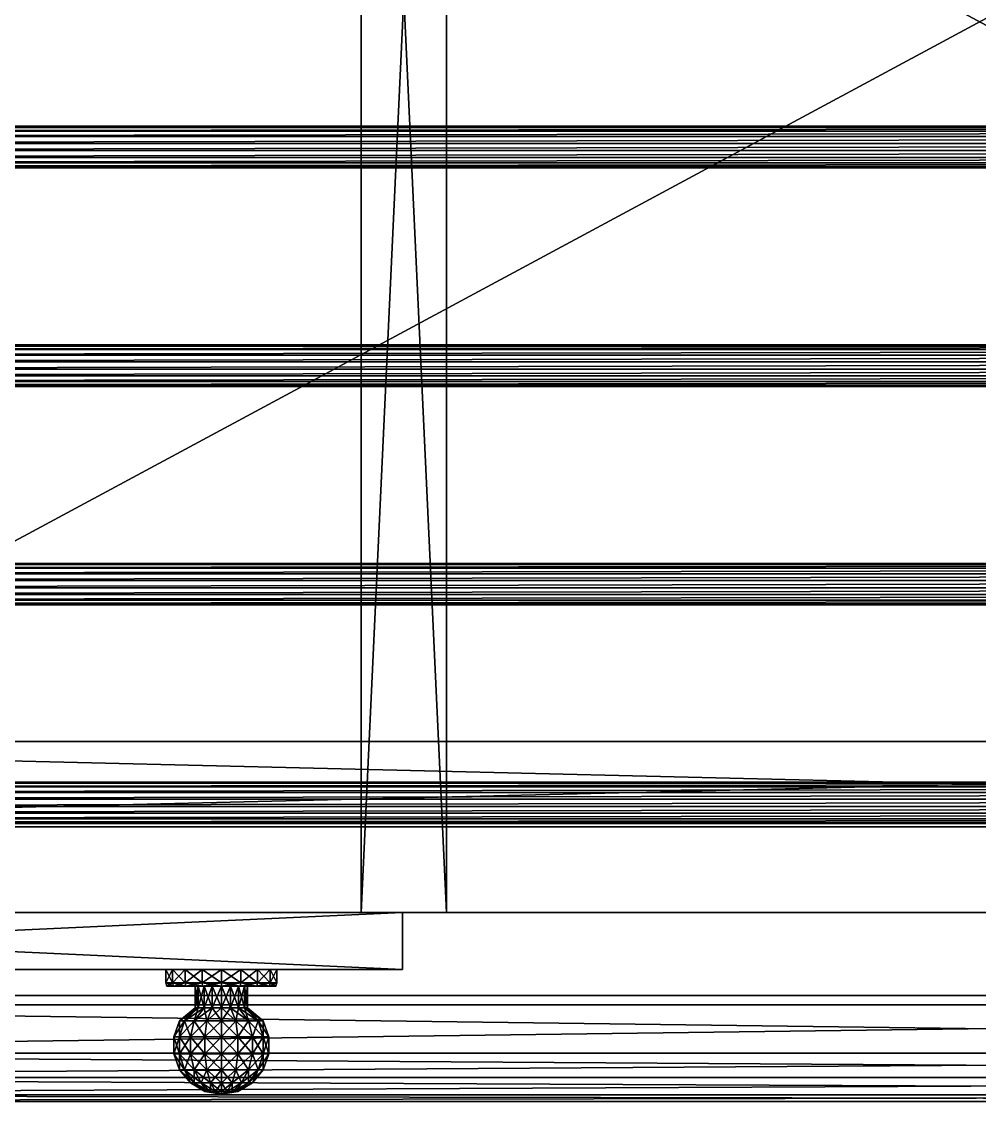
# Model space of a CAD drawing. Extents: x -44.8 to 44.8, y -25.3 to 25.3.
# Drawn here: x -22.41 to 0, y -25.26 to 0 of the extents above; entities that cross this region are included whole.
import ezdxf

# ---------------------------------------------------------------- set-up
doc = ezdxf.new("R2010")
doc.units = 0
doc.layers.add('DOOR', color=11, linetype='CONTINUOUS')
doc.layers.add('TUMB', color=151, linetype='CONTINUOUS')

msp = doc.modelspace()

# ---------------------------------------------------------------- meshes
at = {"layer": 'DOOR', "color": 11}
mesh = msp.add_polyface(dxfattribs=at)
corners = [(-42.555855, -21.173214, 11.477734), (-42.622696, -20.967489, 15.260151), (-42.555855, -21.173214, 15.260151), (-42.622696, -20.967489, 11.477734), (-42.622696, -21.378939, 11.477734), (-42.622696, -21.378939, 15.260151), (-42.555855, -21.173214, 15.401882), (-42.622696, -20.967489, 19.184301), (-42.555855, -21.173214, 19.184301), (-42.622696, -20.967489, 15.401882), (-42.622696, -21.378939, 15.401882), (-42.622696, -21.378939, 19.184299), (-42.555855, -21.173214, 28.257263), (-42.622696, -20.967489, 32.039684), (-42.555855, -21.173214, 32.039684), (-42.622696, -20.967489, 28.257267), (-42.622696, -21.378939, 28.257263), (-42.622696, -21.378939, 32.03968), (-42.555855, -21.173214, 32.181416), (-42.622696, -20.967489, 35.963833), (-42.555855, -21.173214, 35.963833), (-42.622696, -20.967489, 32.181416), (-42.622696, -21.378939, 32.181412), (-42.622696, -21.378939, 35.963833), (-18.878586, -22.490623, 24.381065), (-19.035444, -22.490623, 23.950096), (-19.009945, -22.568544, 23.945599), (-19.035444, -22.490623, 23.491468), (-19.009945, -22.568544, 23.495964), (-18.878584, -22.490623, 23.060499), (-18.856161, -22.568544, 23.073446), (-18.878586, -22.173956, 24.381065), (-19.035444, -22.173956, 23.950096), (-19.035444, -22.173956, 23.491468), (-18.878584, -22.173956, 23.060501), (-13.495029, -20.840343, 7), (-42.55587, -20.840347, 7), (-42.555855, -20.840343, 39.852016), (-13.494991, -20.840343, 39.852005), (-13.495029, -22.173956, 7), (-42.55587, -22.17396, 7), (-42.555855, -22.173956, 39.852016), (-13.494991, -22.173956, 39.852005)]
mesh.append_faces([[corners[k] for k in face] for face in [(0, 1, 2), (4, 2, 5), (6, 7, 8), (10, 8, 11), (12, 13, 14), (16, 14, 17), (18, 19, 20), (22, 20, 23), (35, 37, 38), (35, 40, 36), (36, 41, 37), (37, 42, 38), (39, 41, 40)]], dxfattribs={"vtx0": -1})
mesh.append_faces([[corners[k] for k in face] for face in [(0, 3, 1), (4, 0, 2), (6, 9, 7), (10, 6, 8), (12, 15, 13), (16, 12, 14), (18, 21, 19), (22, 18, 20), (24, 25, 26), (25, 27, 28), (28, 26, 25), (27, 29, 30), (30, 28, 27), (31, 32, 25), (25, 24, 31), (32, 33, 27), (27, 25, 32), (33, 34, 29), (29, 27, 33), (35, 36, 37), (35, 39, 40), (36, 40, 41), (37, 41, 42), (39, 42, 41)]], dxfattribs={"vtx2": -1})
mesh = msp.add_polyface(dxfattribs=at)
corners = [(-16.875824, -24.523596, 23.224771), (-16.75799, -24.149763, 23.15674), (-16.623993, -24.149763, 23.524895), (-16.75799, -24.523596, 23.548519), (-16.623993, -24.149763, 23.916674), (-16.75799, -24.523596, 23.893047), (-16.75799, -24.149763, 24.284828), (-16.75799, -23.75194, 23.15674), (-16.623993, -23.75194, 23.524893), (-16.623993, -23.75194, 23.916674), (-16.75799, -23.75194, 24.284828), (-16.75799, -23.378107, 23.548519), (-16.75799, -23.378107, 23.893047), (-16.875824, -23.378107, 24.216795), (-16.613722, -22.568544, 23.073446), (-16.459938, -22.568544, 23.495964), (-17.120432, -22.568544, 23.612429), (-16.459938, -22.568544, 23.945599), (-17.120432, -22.568544, 23.829138), (-16.613722, -22.568544, 24.368118), (-17.194551, -22.568544, 24.032778), (-16.886099, -22.490623, 22.709171), (-16.591297, -22.490623, 23.060501), (-16.434439, -22.490623, 23.49147), (-16.434439, -22.490623, 23.950096), (-16.591299, -22.490623, 24.381065), (-16.902742, -22.568544, 24.712559), (-16.886099, -22.173956, 22.709171), (-16.591297, -22.173956, 23.060501), (-16.434439, -22.173956, 23.49147), (-16.434439, -22.173956, 23.950096), (-16.591299, -22.173956, 24.381065), (-16.886099, -22.490623, 24.732393), (-13.494991, -20.840343, 39.852005), (-13.494991, -22.173956, 39.852005), (-13.495029, -22.173956, 7), (-13.495029, -20.840343, 7)]
mesh.append_faces([[corners[k] for k in face] for face in [(0, 2, 3), (3, 4, 5), (1, 8, 2), (2, 9, 4), (4, 10, 6), (7, 11, 8), (8, 12, 9), (9, 13, 10), (33, 35, 36)]], dxfattribs={"vtx0": -1})
mesh.append_faces([[corners[k] for k in face] for face in [(0, 1, 2), (3, 2, 4), (5, 4, 6), (1, 7, 8), (2, 8, 9), (4, 9, 10), (8, 11, 12), (9, 12, 13), (14, 15, 16), (15, 17, 18), (17, 19, 20), (21, 22, 14), (22, 23, 15), (15, 14, 22), (23, 24, 17), (17, 15, 23), (24, 25, 19), (19, 17, 24), (26, 19, 25), (27, 28, 22), (28, 29, 23), (23, 22, 28), (29, 30, 24), (24, 23, 29), (30, 31, 25), (25, 24, 30), (32, 25, 31), (33, 34, 35)]], dxfattribs={"vtx2": -1})
mesh = msp.add_polyface(dxfattribs=at)
corners = [(-18.460062, -23.75194, 24.584948), (-18.372602, -23.378107, 24.480717), (-18.594059, -23.378107, 24.216795), (-18.711893, -23.75194, 24.284826), (-18.711893, -23.378107, 23.893047), (-18.84589, -23.75194, 23.916674), (-18.711893, -23.378107, 23.548519), (-18.84589, -23.75194, 23.524893), (-18.594059, -23.378107, 23.224771), (-18.711893, -23.75194, 23.156738), (-18.372601, -23.378107, 22.96085), (-18.275331, -23.073355, 24.032778), (-18.349451, -23.073355, 23.829138), (-18.349451, -23.073355, 23.612429), (-18.275331, -23.073355, 23.408789), (-18.136034, -23.073355, 23.242781), (-18.349451, -22.568544, 23.829138), (-18.349451, -22.568544, 23.612429), (-18.567141, -22.568544, 24.712559), (-18.856161, -22.568544, 24.368118), (-18.275331, -22.568544, 24.032778), (-19.009945, -22.568544, 23.945599), (-19.009945, -22.568544, 23.495964), (-18.856161, -22.568544, 23.073446), (-18.275331, -22.568544, 23.408789), (-18.567141, -22.568544, 22.729006), (-18.136034, -22.568544, 23.242781), (-18.186602, -22.490623, 24.961708), (-18.583784, -22.490623, 24.732393), (-18.878586, -22.490623, 24.381065), (-18.878584, -22.490623, 23.060499), (-18.583784, -22.490623, 22.709171), (-18.177746, -22.568544, 22.504189), (-18.186602, -22.173956, 24.961708), (-18.583784, -22.173956, 24.732393), (-18.878586, -22.173956, 24.381065), (-18.878584, -22.173956, 23.060501), (-18.583784, -22.173956, 22.709171), (-18.186602, -22.490623, 22.479856)]
mesh.append_faces([[corners[k] for k in face] for face in [(1, 11, 2), (2, 12, 4), (4, 13, 6), (6, 14, 8), (8, 15, 10)]], dxfattribs={"vtx0": -1})
mesh.append_faces([[corners[k] for k in face] for face in [(0, 1, 2), (3, 2, 4), (5, 4, 6), (7, 6, 8), (9, 8, 10), (2, 11, 12), (4, 12, 13), (6, 13, 14), (16, 17, 13), (13, 12, 16), (18, 19, 20), (19, 21, 16), (16, 20, 19), (21, 22, 17), (17, 16, 21), (22, 23, 24), (24, 17, 22), (23, 25, 26), (26, 24, 23), (27, 28, 18), (28, 29, 19), (19, 18, 28), (21, 19, 29), (30, 31, 25), (25, 23, 30), (32, 25, 31), (33, 34, 28), (34, 35, 29), (29, 28, 34), (36, 37, 31), (31, 30, 36), (38, 31, 37)]], dxfattribs={"vtx2": -1})
mesh = msp.add_polyface(dxfattribs=at)
corners = [(-18.136034, -22.568544, 24.198786), (-18.275331, -22.568544, 24.032778), (-18.275331, -23.073355, 24.032778), (-18.349451, -22.568544, 23.829138), (-18.349451, -23.073355, 23.829138), (-18.349451, -22.568544, 23.612429), (-18.275331, -22.568544, 23.408789), (-18.275331, -23.073355, 23.408789), (-18.136034, -22.568544, 23.242781), (-18.136034, -23.073355, 23.242781), (-17.948359, -22.568544, 23.134426), (-17.948359, -23.073355, 23.134426), (-17.734941, -22.568544, 23.096794), (-17.734941, -23.073355, 23.096794), (-17.521524, -22.568544, 23.134426), (-17.521524, -23.073355, 23.134426), (-17.521524, -22.568544, 24.30714), (-17.734941, -22.568544, 24.344772), (-17.734941, -23.073355, 24.344772), (-17.734941, -22.568544, 25.015453), (-18.177746, -22.568544, 24.937374), (-17.948359, -22.568544, 24.30714), (-18.567141, -22.568544, 24.712559), (-18.567141, -22.568544, 22.729006), (-18.177746, -22.568544, 22.504189), (-17.734941, -22.568544, 22.426109), (-17.292137, -22.568544, 22.504189), (-17.292137, -22.568544, 24.937376), (-17.734941, -22.490622, 25.041348), (-18.186602, -22.490623, 24.961708), (-18.583784, -22.490623, 22.709171), (-18.186602, -22.490623, 22.479856), (-17.734941, -22.490623, 22.400217), (-17.283281, -22.490623, 24.961708), (-17.734941, -22.173956, 25.041348), (-18.186602, -22.173956, 24.961708), (-18.583784, -22.490623, 24.732393), (-18.583784, -22.173956, 22.709171), (-18.186602, -22.173956, 22.479858), (-17.734941, -22.173956, 22.400217), (-17.283281, -22.490623, 22.479858), (-17.283281, -22.173956, 24.961708)]
mesh.append_faces([[corners[k] for k in face] for face in [(0, 1, 2), (1, 3, 4), (5, 6, 7), (6, 8, 9), (8, 10, 11), (10, 12, 13), (12, 14, 15), (16, 17, 18), (19, 20, 21), (21, 17, 19), (20, 22, 0), (0, 21, 20), (1, 0, 22), (23, 24, 10), (10, 8, 23), (24, 25, 12), (12, 10, 24), (25, 26, 14), (14, 12, 25), (27, 19, 17), (17, 16, 27), (28, 29, 20), (20, 19, 28), (22, 20, 29), (30, 31, 24), (31, 32, 25), (25, 24, 31), (26, 25, 32), (33, 28, 19), (34, 35, 29), (29, 28, 34), (36, 29, 35), (37, 38, 31), (38, 39, 32), (32, 31, 38), (40, 32, 39), (41, 34, 28)]], dxfattribs={"vtx2": -1})
mesh = msp.add_polyface(dxfattribs=at)
corners = [(-17.395649, -23.378107, 22.788586), (-17.521524, -23.073355, 23.134426), (-17.333849, -23.073355, 23.242781), (-17.097281, -23.378107, 22.96085), (-17.194551, -23.073355, 23.408791), (-16.875824, -23.378107, 23.224771), (-17.120432, -23.073355, 23.612429), (-16.75799, -23.378107, 23.893047), (-17.120432, -23.073355, 23.829138), (-17.194551, -23.073355, 24.032778), (-16.875824, -23.378107, 24.216795), (-17.333849, -23.073355, 24.198788), (-17.097282, -23.378107, 24.480717), (-17.521524, -23.073355, 24.30714), (-17.395651, -23.378107, 24.652981), (-17.521524, -22.568544, 23.134426), (-17.333849, -22.568544, 23.242781), (-17.194551, -22.568544, 23.408791), (-17.120432, -22.568544, 23.612429), (-17.120432, -22.568544, 23.829138), (-17.194551, -22.568544, 24.032778), (-17.333849, -22.568544, 24.198788), (-17.521524, -22.568544, 24.30714), (-17.292137, -22.568544, 22.504189), (-16.902742, -22.568544, 22.729008), (-16.613722, -22.568544, 24.368118), (-16.902742, -22.568544, 24.712559), (-17.292137, -22.568544, 24.937376), (-17.734941, -22.490623, 22.400217), (-17.283281, -22.490623, 22.479858), (-16.886099, -22.490623, 24.732393), (-17.283281, -22.490623, 24.961708), (-17.734941, -22.568544, 25.015453), (-17.734941, -22.173956, 22.400217), (-17.283281, -22.173956, 22.479858), (-16.886099, -22.490623, 22.709171), (-16.886099, -22.173956, 24.732393), (-17.283281, -22.173956, 24.961708), (-17.734941, -22.490622, 25.041348)]
mesh.append_faces([[corners[k] for k in face] for face in [(10, 11, 12), (12, 13, 14)]], dxfattribs={"vtx0": -1})
mesh.append_faces([[corners[k] for k in face] for face in [(0, 1, 2), (3, 2, 4), (5, 4, 6), (7, 8, 9), (10, 9, 11), (12, 11, 13), (15, 16, 2), (2, 1, 15), (16, 17, 4), (4, 2, 16), (17, 18, 6), (6, 4, 17), (18, 19, 8), (8, 6, 18), (19, 20, 9), (9, 8, 19), (20, 21, 11), (11, 9, 20), (21, 22, 13), (13, 11, 21), (23, 24, 16), (16, 15, 23), (17, 16, 24), (21, 20, 25), (26, 27, 22), (22, 21, 26), (28, 29, 23), (24, 23, 29), (30, 31, 27), (27, 26, 30), (32, 27, 31), (33, 34, 29), (35, 29, 34), (36, 37, 31), (38, 31, 37)]], dxfattribs={"vtx2": -1})
mesh = msp.add_polyface(dxfattribs=at)
corners = [(-17.097281, -24.828348, 23.352631), (-16.875824, -24.523596, 23.224771), (-16.75799, -24.523596, 23.548519), (-17.009821, -24.828348, 23.592926), (-16.75799, -24.523596, 23.893047), (-17.009821, -24.828348, 23.84864), (-16.875824, -24.523596, 24.216795), (-17.097281, -24.828348, 24.088936), (-17.097282, -24.523596, 24.480717), (-17.097281, -24.523596, 22.96085), (-17.009821, -24.149763, 22.856619), (-16.75799, -24.149763, 23.15674), (-16.75799, -24.149763, 24.284828), (-17.009821, -24.149763, 24.584949), (-17.009821, -23.75194, 22.856619), (-16.75799, -23.75194, 23.15674), (-16.75799, -23.75194, 24.284828), (-17.009821, -23.75194, 24.584949), (-17.097281, -23.378107, 22.96085), (-16.875824, -23.378107, 23.224771), (-16.75799, -23.378107, 23.548519), (-16.875824, -23.378107, 24.216795), (-17.097282, -23.378107, 24.480717), (-17.120432, -23.073355, 23.612429), (-17.120432, -23.073355, 23.829138), (-16.75799, -23.378107, 23.893047), (-17.194551, -23.073355, 24.032778), (-16.902742, -22.568544, 22.729008), (-16.613722, -22.568544, 23.073446), (-17.194551, -22.568544, 23.408791), (-17.120432, -22.568544, 23.612429), (-17.120432, -22.568544, 23.829138), (-16.459938, -22.568544, 23.495964), (-17.194551, -22.568544, 24.032778), (-16.459938, -22.568544, 23.945599), (-16.613722, -22.568544, 24.368118), (-16.902742, -22.568544, 24.712559), (-17.333849, -22.568544, 24.198788), (-17.283281, -22.490623, 22.479858), (-16.886099, -22.490623, 22.709171), (-16.591299, -22.490623, 24.381065), (-16.886099, -22.490623, 24.732393), (-17.283281, -22.173956, 22.479858), (-16.886099, -22.173956, 22.709171), (-16.591297, -22.490623, 23.060501), (-16.591299, -22.173956, 24.381065), (-16.886099, -22.173956, 24.732393), (-17.283281, -22.490623, 24.961708)]
mesh.append_faces([[corners[k] for k in face] for face in [(0, 2, 3), (3, 4, 5), (5, 6, 7), (9, 11, 1), (4, 12, 6), (6, 13, 8), (10, 15, 11), (12, 17, 13), (14, 19, 15), (16, 22, 17), (19, 23, 20), (20, 24, 25), (25, 26, 21)]], dxfattribs={"vtx0": -1})
mesh.append_faces([[corners[k] for k in face] for face in [(0, 1, 2), (3, 2, 4), (5, 4, 6), (7, 6, 8), (9, 10, 11), (6, 12, 13), (10, 14, 15), (12, 16, 17), (14, 18, 19), (15, 19, 20), (16, 21, 22), (20, 23, 24), (27, 28, 29), (30, 29, 28), (31, 30, 32), (33, 31, 34), (35, 36, 37), (38, 39, 27), (28, 27, 39), (40, 41, 36), (42, 43, 39), (44, 39, 43), (45, 46, 41), (47, 41, 46)]], dxfattribs={"vtx2": -1})
mesh = msp.add_polyface(dxfattribs=at)
corners = [(-17.734941, -23.75194, 24.848869), (-17.734941, -23.378107, 24.712807), (-18.074234, -23.378107, 24.652981), (-18.12077, -23.75194, 24.780838), (-18.372602, -23.378107, 24.480717), (-18.460062, -23.75194, 24.584948), (-18.460062, -23.75194, 22.856617), (-18.372601, -23.378107, 22.96085), (-18.074234, -23.378107, 22.788586), (-18.12077, -23.75194, 22.660728), (-17.734941, -23.378107, 22.72876), (-17.734941, -23.75194, 22.592697), (-17.395649, -23.378107, 22.788586), (-17.349113, -23.75194, 22.660728), (-17.349113, -23.75194, 24.780838), (-17.395651, -23.378107, 24.652981), (-17.734941, -23.073355, 24.344772), (-17.948359, -23.073355, 24.30714), (-18.136034, -23.073355, 24.198786), (-18.275331, -23.073355, 24.032778), (-18.594059, -23.378107, 23.224771), (-18.275331, -23.073355, 23.408789), (-18.136034, -23.073355, 23.242781), (-17.948359, -23.073355, 23.134426), (-17.734941, -23.073355, 23.096794), (-17.521524, -23.073355, 23.134426), (-17.521524, -23.073355, 24.30714), (-17.734941, -22.568544, 24.344772), (-17.948359, -22.568544, 24.30714), (-18.136034, -22.568544, 24.198786), (-18.349451, -23.073355, 23.829138), (-18.275331, -22.568544, 24.032778), (-18.349451, -23.073355, 23.612429), (-18.349451, -22.568544, 23.612429), (-18.275331, -22.568544, 23.408789), (-18.136034, -22.568544, 23.242781), (-17.948359, -22.568544, 23.134426), (-17.734941, -22.568544, 23.096794), (-17.521524, -22.568544, 24.30714)]
mesh.append_faces([[corners[k] for k in face] for face in [(3, 4, 5), (6, 8, 9), (9, 10, 11), (11, 12, 13), (14, 1, 0), (1, 17, 2), (2, 18, 4), (7, 23, 8), (8, 24, 10), (10, 25, 12), (15, 16, 1)]], dxfattribs={"vtx0": -1})
mesh.append_faces([[corners[k] for k in face] for face in [(0, 1, 2), (3, 2, 4), (6, 7, 8), (9, 8, 10), (11, 10, 12), (14, 15, 1), (1, 16, 17), (2, 17, 18), (4, 18, 19), (20, 21, 22), (7, 22, 23), (8, 23, 24), (10, 24, 25), (15, 26, 16), (27, 28, 17), (17, 16, 27), (28, 29, 18), (18, 17, 28), (19, 18, 29), (30, 19, 31), (21, 32, 33), (22, 21, 34), (23, 22, 35), (24, 23, 36), (25, 24, 37), (16, 26, 38)]], dxfattribs={"vtx2": -1})
mesh = msp.add_polyface(dxfattribs=at)
corners = [(-17.734941, -25.09634, 23.720783), (-17.349113, -25.02726, 23.652752), (-17.349113, -25.02726, 23.788815), (-17.600945, -25.02726, 23.352631), (-17.48311, -24.828348, 23.028881), (-17.261652, -24.828348, 23.15674), (-17.48311, -25.02726, 23.420662), (-17.097281, -24.828348, 23.352631), (-17.395649, -25.02726, 23.524893), (-17.009821, -24.828348, 23.592926), (-17.009821, -24.828348, 23.84864), (-17.097281, -24.828348, 24.088936), (-17.395649, -25.02726, 23.916674), (-17.261652, -24.828348, 24.284828), (-17.48311, -25.02726, 24.020905), (-17.48311, -24.828348, 24.412685), (-17.395649, -24.523596, 22.788586), (-17.097281, -24.523596, 22.96085), (-16.875824, -24.523596, 23.224771), (-17.097282, -24.523596, 24.480717), (-17.395649, -24.523596, 24.652981), (-17.349113, -24.149763, 22.660728), (-17.009821, -24.149763, 22.856619), (-17.009821, -24.149763, 24.584949), (-17.349113, -24.149763, 24.780838), (-17.734941, -24.149763, 22.592697), (-17.349113, -23.75194, 22.660728), (-17.009821, -23.75194, 22.856619), (-17.009821, -23.75194, 24.584949), (-17.349113, -23.75194, 24.780838), (-17.734941, -23.75194, 24.848869), (-17.395649, -23.378107, 22.788586), (-17.097281, -23.378107, 22.96085), (-17.097282, -23.378107, 24.480717), (-17.395651, -23.378107, 24.652981), (-17.333849, -23.073355, 23.242781), (-17.194551, -23.073355, 23.408791), (-16.875824, -23.378107, 23.224771)]
mesh.append_faces([[corners[k] for k in face] for face in [(0, 1, 2)]])
mesh.append_faces([[corners[k] for k in face] for face in [(3, 5, 6), (6, 7, 8), (8, 9, 1), (1, 10, 2), (2, 11, 12), (12, 13, 14), (4, 17, 5), (5, 18, 7), (11, 19, 13), (13, 20, 15), (16, 22, 17), (19, 24, 20), (25, 26, 21), (21, 27, 22), (23, 29, 24), (26, 32, 27), (28, 34, 29), (31, 35, 32), (32, 36, 37)]], dxfattribs={"vtx0": -1})
mesh.append_faces([[corners[k] for k in face] for face in [(3, 4, 5), (6, 5, 7), (8, 7, 9), (1, 9, 10), (2, 10, 11), (12, 11, 13), (14, 13, 15), (4, 16, 17), (5, 17, 18), (13, 19, 20), (16, 21, 22), (19, 23, 24), (21, 26, 27), (23, 28, 29), (24, 29, 30), (26, 31, 32), (28, 33, 34)]], dxfattribs={"vtx2": -1})
mesh = msp.add_polyface(dxfattribs=at)
corners = [(-18.12077, -25.02726, 23.788815), (-18.460062, -24.828348, 23.84864), (-18.460062, -24.828348, 23.592926), (-18.208231, -24.828348, 24.284828), (-18.372602, -24.523596, 24.480717), (-18.594059, -24.523596, 24.216795), (-18.372602, -24.828348, 24.088936), (-18.711893, -24.523596, 23.893047), (-18.711893, -24.523596, 23.548519), (-18.594059, -24.523596, 23.224771), (-18.372602, -24.828348, 23.352631), (-18.372602, -24.523596, 22.96085), (-18.460062, -24.149763, 24.584948), (-18.711893, -24.149763, 24.284826), (-18.84589, -24.149763, 23.916674), (-18.84589, -24.149763, 23.524893), (-18.711893, -24.149763, 23.156738), (-18.460062, -24.149763, 22.856617), (-18.12077, -24.149763, 24.780838), (-18.460062, -23.75194, 24.584948), (-18.711893, -23.75194, 24.284826), (-18.84589, -23.75194, 23.916674), (-18.84589, -23.75194, 23.524893), (-18.711893, -23.75194, 23.156738), (-18.460062, -23.75194, 22.856617), (-18.12077, -23.75194, 22.660728), (-18.594059, -23.378107, 24.216795), (-18.711893, -23.378107, 23.893047), (-18.711893, -23.378107, 23.548519), (-18.594059, -23.378107, 23.224771), (-18.372601, -23.378107, 22.96085)]
mesh.append_faces([[corners[k] for k in face] for face in [(3, 5, 6), (6, 7, 1), (1, 8, 2), (2, 9, 10), (4, 13, 5), (5, 14, 7), (7, 15, 8), (8, 16, 9), (9, 17, 11), (18, 19, 12), (12, 20, 13), (13, 21, 14), (14, 22, 15), (15, 23, 16), (16, 24, 17), (19, 26, 20), (20, 27, 21), (21, 28, 22), (22, 29, 23), (23, 30, 24)]], dxfattribs={"vtx0": -1})
mesh.append_faces([[corners[k] for k in face] for face in [(0, 1, 2), (3, 4, 5), (6, 5, 7), (1, 7, 8), (2, 8, 9), (10, 9, 11), (4, 12, 13), (5, 13, 14), (7, 14, 15), (8, 15, 16), (9, 16, 17), (12, 19, 20), (13, 20, 21), (14, 21, 22), (15, 22, 23), (16, 23, 24), (17, 24, 25)]], dxfattribs={"vtx2": -1})
mesh = msp.add_polyface(dxfattribs=at)
corners = [(-17.868938, -25.02726, 23.352631), (-17.986773, -24.828348, 23.028881), (-17.734941, -24.828348, 22.984478), (-17.734941, -25.02726, 23.329002), (-17.48311, -24.828348, 23.028881), (-17.600945, -25.02726, 24.088936), (-17.48311, -24.828348, 24.412685), (-17.734941, -24.828348, 24.457088), (-17.734941, -24.523596, 24.712807), (-18.074234, -24.523596, 24.652981), (-17.986773, -24.828348, 24.412685), (-18.372602, -24.523596, 24.480717), (-18.208231, -24.828348, 24.284828), (-18.372602, -24.828348, 23.352631), (-18.372602, -24.523596, 22.96085), (-18.208231, -24.828348, 23.156738), (-18.074234, -24.523596, 22.788586), (-17.734941, -24.523596, 22.72876), (-17.395649, -24.523596, 22.788586), (-17.395649, -24.523596, 24.652981), (-17.734941, -24.149763, 24.848869), (-18.12077, -24.149763, 24.780838), (-18.460062, -24.149763, 24.584948), (-18.460062, -24.149763, 22.856617), (-18.12077, -24.149763, 22.660728), (-17.734941, -24.149763, 22.592697), (-17.349113, -24.149763, 22.660728), (-17.349113, -24.149763, 24.780838), (-17.734941, -23.75194, 24.848869), (-18.12077, -23.75194, 24.780838), (-18.460062, -23.75194, 24.584948), (-18.12077, -23.75194, 22.660728), (-17.734941, -23.75194, 22.592697), (-17.349113, -23.75194, 22.660728), (-18.074234, -23.378107, 24.652981)]
mesh.append_faces([[corners[k] for k in face] for face in [(7, 9, 10), (10, 11, 12), (13, 14, 15), (15, 16, 1), (1, 17, 2), (2, 18, 4), (6, 8, 7), (8, 21, 9), (9, 22, 11), (14, 24, 16), (16, 25, 17), (17, 26, 18), (19, 20, 8), (20, 29, 21), (23, 31, 24), (24, 32, 25), (27, 28, 20), (28, 34, 29)]], dxfattribs={"vtx0": -1})
mesh.append_faces([[corners[k] for k in face] for face in [(0, 1, 2), (3, 2, 4), (5, 6, 7), (7, 8, 9), (10, 9, 11), (15, 14, 16), (1, 16, 17), (2, 17, 18), (6, 19, 8), (8, 20, 21), (9, 21, 22), (14, 23, 24), (16, 24, 25), (17, 25, 26), (19, 27, 20), (20, 28, 29), (21, 29, 30), (24, 31, 32), (25, 32, 33)]], dxfattribs={"vtx2": -1})
mesh = msp.add_polyface(dxfattribs=at)
corners = [(-17.734941, -25.09634, 23.720783), (-17.734941, -25.02726, 24.112564), (-17.868938, -25.02726, 24.088936), (-17.986773, -25.02726, 24.020905), (-18.074234, -25.02726, 23.916674), (-18.12077, -25.02726, 23.788815), (-18.12077, -25.02726, 23.652752), (-18.074234, -25.02726, 23.524893), (-17.986773, -25.02726, 23.420662), (-17.868938, -25.02726, 23.352631), (-17.734941, -25.02726, 23.329002), (-17.600945, -25.02726, 23.352631), (-17.48311, -25.02726, 23.420662), (-17.395649, -25.02726, 23.524893), (-17.349113, -25.02726, 23.652752), (-17.349113, -25.02726, 23.788815), (-17.395649, -25.02726, 23.916674), (-17.48311, -25.02726, 24.020905), (-17.600945, -25.02726, 24.088936), (-17.734941, -24.828348, 24.457088), (-17.986773, -24.828348, 24.412685), (-18.208231, -24.828348, 24.284828), (-18.372602, -24.828348, 24.088936), (-18.460062, -24.828348, 23.84864), (-18.460062, -24.828348, 23.592926), (-18.372602, -24.828348, 23.352631), (-18.208231, -24.828348, 23.156738), (-17.986773, -24.828348, 23.028881), (-17.734941, -24.828348, 22.984478), (-17.48311, -24.828348, 23.028881), (-17.48311, -24.828348, 24.412685)]
mesh.append_faces([[corners[k] for k in face] for face in [(0, 1, 2), (0, 2, 3), (0, 3, 4), (0, 4, 5), (0, 5, 6), (0, 6, 7), (0, 7, 8), (0, 8, 9), (0, 9, 10), (0, 10, 11), (0, 11, 12), (0, 12, 13), (0, 13, 14), (0, 15, 16), (0, 16, 17), (0, 17, 18), (0, 18, 1)]])
mesh.append_faces([[corners[k] for k in face] for face in [(1, 20, 2), (2, 21, 3), (3, 22, 4), (4, 23, 5), (5, 24, 6), (6, 25, 7), (7, 26, 8), (8, 27, 9), (9, 28, 10), (10, 29, 11), (17, 30, 18), (18, 19, 1)]], dxfattribs={"vtx0": -1})
mesh.append_faces([[corners[k] for k in face] for face in [(1, 19, 20), (2, 20, 21), (3, 21, 22), (4, 22, 23), (6, 24, 25), (7, 25, 26), (8, 26, 27)]], dxfattribs={"vtx2": -1})
at = {"layer": 'TUMB', "color": 151}
mesh = msp.add_polyface(dxfattribs=at)
corners = [(42.555862, 23.000036, 42.852028), (-43.687241, 24.131403, 42.852028), (-42.555862, 23.000025, 42.852028), (43.687241, 24.131414, 42.852028), (-43.687241, 24.131403, 42.53334), (43.687241, 24.131414, 42.53334), (-44.258011, 24.702175, 42.371925), (44.258011, 24.702187, 42.371925), (-44.664017, 25.108181, 41.947998), (44.664017, 25.108192, 41.947998), (-44.818619, 25.262753, 41.352028), (44.818619, 25.262764, 41.352028), (-44.664017, 25.108181, 40.756058), (44.664017, 25.108192, 40.756058), (-44.258011, 24.702175, 40.33213), (44.258011, 24.702187, 40.33213), (-43.687241, 24.131403, 40.170715), (43.687241, 24.131414, 40.170715), (-43.687241, 24.131403, 39.852028), (43.687241, 24.131414, 39.852028), (-42.555862, 23.000025, 39.852028), (42.555862, 23.000036, 39.852028), (-42.555893, 21.877802, 43.852009), (42.555893, 21.877813, 61.852009), (-42.555893, 21.877802, 61.852009), (43.555893, 22.000067, 42.852009), (-43.555893, 22.000055, 42.852009), (-43.555893, 24.000055, 42.852009), (43.555893, 24.000067, 42.852009), (-43.555893, 24.000055, 62.852009), (43.555893, 24.000067, 62.852009), (-43.555893, 22.000055, 62.852009), (43.555893, 22.000067, 62.852009), (-42.269104, 21.292931, 61.565212), (42.769089, 21.000067, 62.065212), (-42.769104, 21.000057, 62.065212), (43.269089, 21.292944, 62.565212), (-43.269104, 21.292933, 62.565212), (43.476181, 22.000067, 62.77232), (-43.476212, 22.000055, 62.77232), (42.269089, 21.292946, 44.138805), (-42.269104, 21.292931, 44.138805), (-42.769104, 21.000057, 43.638805), (42.769089, 21.000067, 43.638805), (-43.269104, 21.292933, 43.138805), (43.269089, 21.292944, 43.138805), (-43.476212, 22.000055, 42.931698), (-42.34087, 22.785027, 39.852028), (-42.34087, 22.785027, 42.852028), (42.340858, 22.785038, 39.852028), (42.340858, 22.785038, 42.852028), (-42.340862, -22.785034, 42.852043), (-14.467865, -20.840349, 7), (-14.467865, 22.000051, 39.852016), (-14.467869, 22.000065, 6.999999), (-39.711193, 12.624582, 43.222523), (-39.559101, 12.653921, 43.273342), (-39.559101, 12.783352, 43.164738), (-39.711193, 12.7384, 43.127018), (-39.559101, 12.867831, 43.018417), (-39.711193, 12.812691, 42.998348), (-39.559101, 12.89717, 42.852024), (-39.711193, 6.868277, 42.852024), (-39.559101, 6.809596, 42.852024), (-39.559101, 6.838934, 43.018417), (-39.711193, 6.894075, 42.998348), (-39.559101, 6.923414, 43.164738), (-39.711193, 6.968365, 43.127022), (-39.559101, 7.052845, 43.273342), (-39.711193, 7.082183, 43.222523), (-39.559101, 7.21161, 43.331127), (-39.711193, 7.2218, 43.273342), (-39.559101, 7.380569, 43.331127), (-39.711193, 7.370379, 43.273342), (-39.559101, 7.539335, 43.273342), (-39.711193, 7.509996, 43.222523), (-39.559101, 7.668766, 43.164738), (-39.711193, 7.623815, 43.127018), (-39.559101, 7.753245, 43.018417), (-39.711193, 7.698104, 42.998348), (-39.559101, 7.782584, 42.852024), (-39.711193, 1.967597, 43.222523), (-39.559101, 1.938258, 43.273342), (-39.559101, 2.097024, 43.331127), (-39.711193, 2.107213, 43.273342), (-39.559101, 2.265983, 43.331127), (-39.711193, 2.255793, 43.273342), (-39.559101, 2.424749, 43.273342), (-39.711193, 2.39541, 43.222523), (-39.559101, 2.554179, 43.164738), (-39.711193, 2.509228, 43.127018), (-39.559101, 2.638659, 43.018417), (-39.711193, 2.583518, 42.998348), (-39.559101, 2.667997, 42.852024)]
mesh.append_faces([[corners[k] for k in face] for face in [(0, 1, 2), (3, 4, 1), (5, 6, 4), (7, 8, 6), (9, 10, 8), (11, 12, 10), (13, 14, 12), (15, 16, 14), (17, 18, 16), (19, 20, 18), (21, 2, 20), (22, 23, 24), (33, 34, 35), (35, 36, 37), (37, 38, 39), (52, 53, 54)]], dxfattribs={"vtx0": -1})
mesh.append_faces([[corners[k] for k in face] for face in [(47, 48, 49)]], dxfattribs={"vtx1": -1})
mesh.append_faces([[corners[k] for k in face] for face in [(25, 26, 27), (28, 27, 29), (30, 29, 31), (32, 31, 26), (40, 41, 42), (43, 42, 44), (45, 44, 46), (50, 48, 51), (55, 56, 57), (58, 57, 59), (60, 59, 61), (62, 63, 64), (65, 64, 66), (67, 66, 68), (69, 68, 70), (71, 70, 72), (73, 72, 74), (75, 74, 76), (77, 76, 78), (79, 78, 80), (81, 82, 83), (84, 83, 85), (86, 85, 87), (88, 87, 89), (90, 89, 91), (92, 91, 93)]], dxfattribs={"vtx2": -1})
mesh = msp.add_polyface(dxfattribs=at)
corners = [(41.555893, -20.840309, 7), (-41.555893, 24.000055, 7.000004), (-41.555885, -20.840347, 7.000004), (41.555893, -20.840309, 5), (-41.555885, -20.840347, 5.000004), (-41.555893, 24.000055, 5.000004), (-42.340862, -22.785034, 39.852043), (-42.34087, 22.785027, 39.852028), (42.340858, -22.785023, 39.852043), (-12.467865, -20.840349, 7), (-14.467865, -20.840349, 7), (-14.467869, 22.000065, 6.999999), (-14.467865, -20.840387, 39.852005), (-14.467865, 22.000051, 39.852016), (-39.559101, 1.695009, 42.852024), (39.559105, 1.724355, 43.018421), (-39.559101, 1.724351, 43.018417), (39.559105, 1.808831, 43.164742), (-39.559101, 1.808827, 43.164738), (-39.711193, -3.14699, 43.222523), (-39.559101, -3.176329, 43.273342), (-39.559101, -3.017563, 43.331127), (-39.711193, -3.007373, 43.273342), (-39.559101, -2.848604, 43.331127), (-39.711193, -2.858793, 43.273342), (-39.559101, -2.689838, 43.273342), (-39.711193, -2.719177, 43.222523), (-39.559101, -2.560407, 43.164738), (-39.711193, -2.605358, 43.127018), (-39.559101, -2.475928, 43.018417), (-39.711193, -2.531069, 42.998348), (-39.559101, -2.446589, 42.852024), (-39.559101, -3.419577, 42.852024), (39.559105, -3.390232, 43.018421), (-39.559101, -3.390239, 43.018417), (39.559105, -3.305756, 43.164742), (-39.559101, -3.305759, 43.164738), (39.559105, -3.176325, 43.273346), (39.559105, -3.01756, 43.331131), (39.559105, -2.8486, 43.331131), (39.559105, -2.689835, 43.273346), (39.559105, -2.560404, 43.164742), (39.559105, -2.475924, 43.018421), (39.559105, -2.446586, 42.852028), (-39.711193, -8.475483, 42.852024), (-39.559101, -8.534161, 42.852024), (-39.559101, -8.504822, 43.018417), (-39.711193, -8.449683, 42.998348), (-39.559101, -8.420342, 43.164738), (-39.711193, -8.375394, 43.127022), (-39.559101, -8.290915, 43.273342), (-39.711193, -8.261577, 43.222523), (-39.559101, -8.132147, 43.331127), (-39.711193, -8.121958, 43.273342), (-39.559101, -7.96319, 43.331127), (-39.711193, -7.973378, 43.273342), (-39.559101, -7.804421, 43.273342), (-39.711193, -7.83376, 43.222523), (-39.559101, -7.674992, 43.164738), (-39.711193, -7.719943, 43.127018), (-39.559101, -7.590514, 43.018417), (-39.711193, -7.645653, 42.998348), (-39.559101, -7.561175, 42.852024), (39.559105, -8.504819, 43.018421), (39.559105, -8.42034, 43.164742), (39.559105, -8.290911, 43.273346), (39.559105, -8.132143, 43.331131), (39.559105, -7.963185, 43.331131), (39.559105, -7.804418, 43.273346), (39.559105, -7.674989, 43.164742), (39.559105, -7.590511, 43.018421), (39.559105, -7.561172, 42.852028), (-39.711193, -12.760239, 42.998348), (-39.559101, -12.7051, 43.018417), (-39.559101, -12.675761, 42.852024), (-39.559101, -12.789577, 43.164738), (39.559105, -12.705096, 43.018421), (39.559105, -12.675757, 42.852028)]
mesh.append_faces([[corners[k] for k in face] for face in [(0, 1, 2), (14, 15, 16), (16, 17, 18), (32, 33, 34), (34, 35, 36), (36, 37, 20), (20, 38, 21), (21, 39, 23), (23, 40, 25), (25, 41, 27), (27, 42, 29), (29, 43, 31), (45, 63, 46), (46, 64, 48), (48, 65, 50), (50, 66, 52), (52, 67, 54), (54, 68, 56), (56, 69, 58), (58, 70, 60), (60, 71, 62), (75, 76, 73), (73, 77, 74)]], dxfattribs={"vtx0": -1})
mesh.append_faces([[corners[k] for k in face] for face in [(6, 7, 8)]], dxfattribs={"vtx1": -1})
mesh.append_faces([[corners[k] for k in face] for face in [(3, 4, 5), (9, 10, 11), (10, 12, 13), (19, 20, 21), (22, 21, 23), (24, 23, 25), (26, 25, 27), (28, 27, 29), (30, 29, 31), (44, 45, 46), (47, 46, 48), (49, 48, 50), (51, 50, 52), (53, 52, 54), (55, 54, 56), (57, 56, 58), (59, 58, 60), (61, 60, 62), (72, 73, 74)]], dxfattribs={"vtx2": -1})
mesh = msp.add_polyface(dxfattribs=at)
corners = [(41.555893, 24.000067, 39.852009), (-41.555893, 24.000055, 7), (-41.555893, 24.000055, 39.852009), (41.555893, 24.000067, 6.999999), (-41.555893, 22.000053, 7), (-41.555893, 22.000053, 39.852009), (41.555893, 22.000067, 39.852009), (41.555893, 24.000067, 6.999999), (-41.555893, 24.000055, 5.000004), (-41.555893, 24.000055, 7.000004), (-42.061996, 22.000055, 61.358105), (42.269089, 21.292946, 61.565212), (-42.269104, 21.292931, 61.565212), (42.061996, 22.000067, 44.345913), (-42.061996, 22.000055, 44.345913), (-42.269104, 21.292931, 44.138805), (-12.467869, 22.000065, 6.999999), (-14.467869, 22.000065, 6.999999), (-14.467865, 22.000051, 39.852016), (-12.467865, 22.000051, 39.852016), (-14.467865, -20.840387, 39.852005), (-39.559101, 17.038765, 42.852024), (39.559105, 17.06811, 43.018421), (-39.559101, 17.068108, 43.018417), (39.559105, 17.152586, 43.164742), (-39.559101, 17.152582, 43.164738), (39.559105, 17.282017, 43.273346), (-39.559101, 17.282013, 43.273342), (39.559105, 17.440783, 43.331131), (-39.559101, 17.440779, 43.331127), (39.559105, 17.609741, 43.331131), (-39.559101, 17.609739, 43.331127), (39.559105, 17.768507, 43.273346), (-39.559101, 17.768505, 43.273342), (39.559105, 17.897938, 43.164742), (-39.559101, 17.897934, 43.164738), (39.559105, 17.982418, 43.018421), (-39.559101, 17.982414, 43.018417), (39.559105, 18.011757, 42.852028), (-39.559101, 18.011753, 42.852024), (-39.559101, 11.924182, 42.852024), (39.559105, 11.953527, 43.018421), (-39.559101, 11.953524, 43.018417), (39.559105, 12.038003, 43.164742), (-39.559101, 12.038, 43.164738), (39.559105, 12.167434, 43.273346), (-39.559101, 12.16743, 43.273342), (39.559105, 12.3262, 43.331131), (-39.559101, 12.326197, 43.331127), (39.559105, 12.495158, 43.331131), (-39.559101, 12.495155, 43.331127), (39.559105, 12.653924, 43.273346), (-39.559101, 12.653921, 43.273342), (39.559105, 12.783355, 43.164742), (-39.559101, 12.783352, 43.164738), (39.559105, 12.867834, 43.018421), (-39.559101, 12.867831, 43.018417), (39.559105, 12.897173, 42.852028), (-39.559101, 12.89717, 42.852024), (-39.559101, 6.809596, 42.852024), (39.559105, 6.838941, 43.018421), (-39.559101, 6.838934, 43.018417), (39.559105, 6.923417, 43.164742), (-39.559101, 6.923414, 43.164738), (39.559105, 7.052847, 43.273346), (-39.559101, 7.052845, 43.273342), (39.559105, 7.211614, 43.331131), (-39.559101, 7.21161, 43.331127), (39.559105, 7.380572, 43.331131), (-39.559101, 7.380569, 43.331127), (39.559105, 7.539339, 43.273346), (-39.559101, 7.539335, 43.273342), (39.559105, 7.668769, 43.164742), (-39.559101, 7.668766, 43.164738), (39.559105, 7.753248, 43.018421), (-39.559101, 7.753245, 43.018417), (39.559105, 7.782587, 42.852028), (-39.559101, 7.782584, 42.852024), (-39.559101, 1.808827, 43.164738), (39.559105, 1.938261, 43.273346), (-39.559101, 1.938258, 43.273342), (39.559105, 2.097027, 43.331131), (-39.559101, 2.097024, 43.331127), (39.559105, 2.265986, 43.331131), (-39.559101, 2.265983, 43.331127), (39.559105, 2.424752, 43.273346), (-39.559101, 2.424749, 43.273342), (39.559105, 2.554182, 43.164742), (-39.559101, 2.554179, 43.164738), (39.559105, 2.638662, 43.018421), (-39.559101, 2.638659, 43.018417), (39.559105, 2.668001, 42.852028), (-39.559101, 2.667997, 42.852024)]
mesh.append_faces([[corners[k] for k in face] for face in [(0, 1, 2), (3, 4, 1), (7, 8, 9), (10, 11, 12), (21, 22, 23), (23, 24, 25), (25, 26, 27), (27, 28, 29), (29, 30, 31), (31, 32, 33), (33, 34, 35), (35, 36, 37), (37, 38, 39), (40, 41, 42), (42, 43, 44), (44, 45, 46), (46, 47, 48), (48, 49, 50), (50, 51, 52), (52, 53, 54), (54, 55, 56), (56, 57, 58), (59, 60, 61), (61, 62, 63), (63, 64, 65), (65, 66, 67), (67, 68, 69), (69, 70, 71), (71, 72, 73), (73, 74, 75), (75, 76, 77), (78, 79, 80), (80, 81, 82), (82, 83, 84), (84, 85, 86), (86, 87, 88), (88, 89, 90), (90, 91, 92)]], dxfattribs={"vtx0": -1})
mesh.append_faces([[corners[k] for k in face] for face in [(2, 5, 6), (6, 5, 4), (13, 14, 15), (16, 17, 18), (19, 18, 20)]], dxfattribs={"vtx2": -1})
mesh = msp.add_polyface(dxfattribs=at)
corners = [(41.555893, 24.000067, 39.852009), (41.555893, 24.000067, 6.999999), (-41.555893, 24.000055, 7), (41.555893, 22.000067, 6.999999), (-41.555893, 22.000053, 7), (-41.555893, 24.000055, 39.852009), (41.555893, 22.000067, 39.852009), (41.555893, -20.840309, 7), (41.555893, 24.000067, 6.999999), (-41.555893, 24.000055, 7.000004), (41.555893, 24.000067, 4.999999), (-41.555893, 24.000055, 5.000004), (41.555893, -20.840309, 5), (-12.467865, -20.840349, 7), (-12.467869, 22.000065, 6.999999), (-12.467865, 22.000051, 39.852016), (-14.467869, 22.000065, 6.999999), (-14.467865, 22.000051, 39.852016), (-39.559101, 17.038765, 42.852024), (39.559105, 17.038769, 42.852028), (39.559105, 17.06811, 43.018421), (-39.559101, 17.068108, 43.018417), (39.559105, 17.152586, 43.164742), (-39.559101, 17.152582, 43.164738), (39.559105, 17.282017, 43.273346), (-39.559101, 17.282013, 43.273342), (39.559105, 17.440783, 43.331131), (-39.559101, 17.440779, 43.331127), (39.559105, 17.609741, 43.331131), (-39.559101, 17.609739, 43.331127), (39.559105, 17.768507, 43.273346), (-39.559101, 17.768505, 43.273342), (39.559105, 17.897938, 43.164742), (-39.559101, 17.897934, 43.164738), (39.559105, 17.982418, 43.018421), (-39.559101, 17.982414, 43.018417), (39.559105, 18.011757, 42.852028), (-39.559101, 11.924182, 42.852024), (39.559105, 11.924185, 42.852028), (39.559105, 11.953527, 43.018421), (-39.559101, 11.953524, 43.018417), (39.559105, 12.038003, 43.164742), (-39.559101, 12.038, 43.164738), (39.559105, 12.167434, 43.273346), (-39.559101, 12.16743, 43.273342), (39.559105, 12.3262, 43.331131), (-39.559101, 12.326197, 43.331127), (39.559105, 12.495158, 43.331131), (-39.559101, 12.495155, 43.331127), (39.559105, 12.653924, 43.273346), (-39.559101, 12.653921, 43.273342), (39.559105, 12.783355, 43.164742), (-39.559101, 12.783352, 43.164738), (39.559105, 12.867834, 43.018421), (-39.559101, 12.867831, 43.018417), (39.559105, 12.897173, 42.852028), (-39.559101, 6.809596, 42.852024), (39.559105, 6.809599, 42.852028), (39.559105, 6.838941, 43.018421), (-39.559101, 6.838934, 43.018417), (39.559105, 6.923417, 43.164742), (-39.559101, 6.923414, 43.164738), (39.559105, 7.052847, 43.273346), (-39.559101, 7.052845, 43.273342), (39.559105, 7.211614, 43.331131), (-39.559101, 7.21161, 43.331127), (39.559105, 7.380572, 43.331131), (-39.559101, 7.380569, 43.331127), (39.559105, 7.539339, 43.273346), (-39.559101, 7.539335, 43.273342), (39.559105, 7.668769, 43.164742), (-39.559101, 7.668766, 43.164738), (39.559105, 7.753248, 43.018421), (-39.559101, 7.753245, 43.018417), (39.559105, 7.782587, 42.852028), (-39.559101, 1.938258, 43.273342), (39.559105, 1.938261, 43.273346), (39.559105, 2.097027, 43.331131), (-39.559101, 2.097024, 43.331127), (39.559105, 2.265986, 43.331131), (-39.559101, 2.265983, 43.331127), (39.559105, 2.424752, 43.273346), (-39.559101, 2.424749, 43.273342), (39.559105, 2.554182, 43.164742), (-39.559101, 2.554179, 43.164738), (39.559105, 2.638662, 43.018421), (-39.559101, 2.638659, 43.018417), (39.559105, 2.668001, 42.852028)]
mesh.append_faces([[corners[k] for k in face] for face in [(5, 6, 0), (6, 4, 3), (12, 11, 10), (13, 16, 14), (14, 17, 15)]], dxfattribs={"vtx0": -1})
mesh.append_faces([[corners[k] for k in face] for face in [(0, 1, 2), (1, 3, 4), (7, 8, 9), (8, 10, 11), (13, 14, 15), (18, 19, 20), (21, 20, 22), (23, 22, 24), (25, 24, 26), (27, 26, 28), (29, 28, 30), (31, 30, 32), (33, 32, 34), (35, 34, 36), (37, 38, 39), (40, 39, 41), (42, 41, 43), (44, 43, 45), (46, 45, 47), (48, 47, 49), (50, 49, 51), (52, 51, 53), (54, 53, 55), (56, 57, 58), (59, 58, 60), (61, 60, 62), (63, 62, 64), (65, 64, 66), (67, 66, 68), (69, 68, 70), (71, 70, 72), (73, 72, 74), (75, 76, 77), (78, 77, 79), (80, 79, 81), (82, 81, 83), (84, 83, 85), (86, 85, 87)]], dxfattribs={"vtx2": -1})
mesh = msp.add_polyface(dxfattribs=at)
corners = [(-41.555885, -20.840347, 7.000004), (41.555893, -20.840309, 5), (41.555893, -20.840309, 7), (41.555889, -16.840309, 4.999999), (41.555889, -16.840309, -0.000001), (-41.555885, -16.840317), (41.555889, -18.840309, -0.000001), (-41.555885, -18.840317), (-41.555885, -16.840347, 5), (41.555889, -18.840309, 4.999999), (-42.555855, -23.000032, 42.852043), (43.687241, -24.131369, 42.852043), (42.555862, -23.000021, 42.852043), (-43.687233, -24.131414, 42.852043), (43.687241, -24.131369, 42.533356), (-43.687233, -24.131414, 42.533356), (44.258011, -24.702169, 42.371941), (-44.258003, -24.702185, 42.371941), (44.664017, -25.108175, 41.948013), (-44.664009, -25.108191, 41.948013), (44.818619, -25.262747, 41.352043), (-44.818611, -25.262762, 41.352043), (44.664017, -25.108175, 40.756073), (-44.664009, -25.108191, 40.756073), (44.258011, -24.702169, 40.332146), (-44.258003, -24.702185, 40.332146), (43.687241, -24.131369, 40.170731), (-43.687233, -24.131414, 40.170731), (43.687241, -24.131399, 39.852043), (-43.687233, -24.131414, 39.852043), (42.555862, -23.000021, 39.852043), (-42.555855, -23.000032, 39.852043), (42.340858, -22.785023, 39.852043), (42.340858, -22.785023, 42.852043), (-42.340862, -22.785034, 39.852043), (-42.340862, -22.785034, 42.852043), (42.340858, 22.785038, 42.852028), (42.340858, 22.785038, 39.852028), (-42.34087, 22.785027, 39.852028), (39.711201, 6.86828, 42.852028), (39.559105, 6.838941, 43.018421), (39.559105, 6.809599, 42.852028), (39.711201, 6.894078, 42.998352), (39.559105, 6.923417, 43.164742), (39.711201, 6.968368, 43.127022), (39.559105, 7.052847, 43.273346), (39.711201, 7.082186, 43.222527), (39.559105, 7.211614, 43.331131), (39.711201, 7.221803, 43.273346), (39.559105, 7.380572, 43.331131), (39.711201, 7.370383, 43.273346), (39.559105, 7.539339, 43.273346), (39.711201, 7.51, 43.222527), (39.559105, 7.668769, 43.164742), (39.711201, 7.623818, 43.127022), (39.559105, 7.753248, 43.018421), (39.711201, 7.698108, 42.998352), (39.559105, 7.782587, 42.852028), (39.711201, 1.753693, 42.852028), (39.559105, 1.724355, 43.018421), (39.559105, 1.695012, 42.852028), (39.711201, 1.779492, 42.998352), (39.559105, 1.808831, 43.164742), (39.711201, 1.853782, 43.127022), (39.559105, 1.938261, 43.273346), (39.711201, 1.9676, 43.222527), (39.559105, 2.097027, 43.331131), (39.711201, 2.107217, 43.273346), (39.559105, 2.265986, 43.331131), (39.711201, 2.255796, 43.273346), (39.559105, 2.424752, 43.273346), (39.711201, 2.395413, 43.222527), (39.559105, 2.554182, 43.164742), (39.711201, 2.509232, 43.127022), (39.559105, 2.638662, 43.018421), (39.711201, 2.583521, 42.998352), (39.559105, 2.668001, 42.852028), (39.711201, -3.360893, 42.852028), (39.559105, -3.390232, 43.018421), (39.559105, -3.419574, 42.852028), (39.711201, -3.335095, 42.998352), (39.559105, -3.305756, 43.164742), (39.711201, -3.260805, 43.127022), (39.559105, -3.176325, 43.273346), (39.711201, -3.146986, 43.222527), (39.559105, -3.01756, 43.331131), (39.711201, -3.00737, 43.273346), (39.559105, -2.8486, 43.331131), (39.711201, -2.85879, 43.273346), (39.559105, -2.689835, 43.273346)]
mesh.append_faces([[corners[k] for k in face] for face in [(0, 1, 2), (8, 9, 3), (9, 7, 6), (10, 11, 12), (13, 14, 11), (15, 16, 14), (17, 18, 16), (19, 20, 18), (21, 22, 20), (23, 24, 22), (25, 26, 24), (27, 28, 26), (29, 30, 28), (31, 12, 30), (39, 40, 41), (42, 43, 40), (44, 45, 43), (46, 47, 45), (48, 49, 47), (50, 51, 49), (52, 53, 51), (54, 55, 53), (56, 57, 55), (58, 59, 60), (61, 62, 59), (63, 64, 62), (65, 66, 64), (67, 68, 66), (69, 70, 68), (71, 72, 70), (73, 74, 72), (75, 76, 74), (77, 78, 79), (80, 81, 78), (82, 83, 81), (84, 85, 83), (86, 87, 85), (88, 89, 87)]], dxfattribs={"vtx0": -1})
mesh.append_faces([[corners[k] for k in face] for face in [(32, 33, 34), (37, 32, 38)]], dxfattribs={"vtx1": -1})
mesh.append_faces([[corners[k] for k in face] for face in [(3, 4, 5), (4, 6, 7), (35, 33, 36)]], dxfattribs={"vtx2": -1})
mesh = msp.add_polyface(dxfattribs=at)
corners = [(-12.467865, -20.840349, 7), (-12.467865, 22.000051, 39.852016), (-12.467865, -20.840387, 39.852005), (-14.467865, -20.840387, 39.852005), (-14.467865, -20.840349, 7), (-39.559101, 1.695009, 42.852024), (39.559105, 1.695012, 42.852028), (39.559105, 1.724355, 43.018421), (-39.559101, 1.724351, 43.018417), (39.559105, 1.808831, 43.164742), (-39.559101, 1.808827, 43.164738), (39.559105, 1.938261, 43.273346), (-39.559101, -3.419577, 42.852024), (39.559105, -3.419574, 42.852028), (39.559105, -3.390232, 43.018421), (-39.559101, -3.390239, 43.018417), (39.559105, -3.305756, 43.164742), (-39.559101, -3.305759, 43.164738), (39.559105, -3.176325, 43.273346), (-39.559101, -3.176329, 43.273342), (39.559105, -3.01756, 43.331131), (-39.559101, -3.017563, 43.331127), (39.559105, -2.8486, 43.331131), (-39.559101, -2.848604, 43.331127), (39.559105, -2.689835, 43.273346), (-39.559101, -2.689838, 43.273342), (39.559105, -2.560404, 43.164742), (-39.559101, -2.560407, 43.164738), (39.559105, -2.475924, 43.018421), (-39.559101, -2.475928, 43.018417), (39.559105, -2.446586, 42.852028), (-39.559101, -8.534161, 42.852024), (39.559105, -8.534158, 42.852028), (39.559105, -8.504819, 43.018421), (-39.559101, -8.504822, 43.018417), (39.559105, -8.42034, 43.164742), (-39.559101, -8.420342, 43.164738), (39.559105, -8.290911, 43.273346), (-39.559101, -8.290915, 43.273342), (39.559105, -8.132143, 43.331131), (-39.559101, -8.132147, 43.331127), (39.559105, -7.963185, 43.331131), (-39.559101, -7.96319, 43.331127), (39.559105, -7.804418, 43.273346), (-39.559101, -7.804421, 43.273342), (39.559105, -7.674989, 43.164742), (-39.559101, -7.674992, 43.164738), (39.559105, -7.590511, 43.018421), (-39.559101, -7.590514, 43.018417), (39.559105, -7.561172, 42.852028), (-39.559101, -13.648746, 42.852024), (39.559105, -13.648743, 42.852028), (39.559105, -13.619404, 43.018421), (-39.559101, -13.619407, 43.018417), (39.559105, -13.534925, 43.164742), (-39.559101, -13.534929, 43.164738), (39.559105, -13.405496, 43.273346), (-39.559101, -13.405499, 43.273342), (39.559105, -13.246728, 43.331131), (-39.559101, -13.246731, 43.331127), (39.559105, -13.07777, 43.331131), (-39.559101, -13.077774, 43.331127), (39.559105, -12.919003, 43.273346), (-39.559101, -12.919006, 43.273342), (39.559105, -12.789575, 43.164742), (-39.559101, -12.789577, 43.164738), (39.559105, -12.705096, 43.018421), (-39.559101, -12.7051, 43.018417), (39.559105, -12.675757, 42.852028), (-39.559101, -18.763332, 42.852024), (39.559105, -18.763329, 42.852028), (39.559105, -18.73399, 43.018421), (-39.559101, -18.733994, 43.018417), (39.559105, -18.649511, 43.164742), (-39.559101, -18.649515, 43.164738), (39.559105, -18.520082, 43.273346), (-39.559101, -18.520084, 43.273342), (39.559105, -18.361315, 43.331131), (-39.559101, -18.361319, 43.331127), (39.559105, -18.192356, 43.331131), (-39.559101, -18.19236, 43.331127), (39.559105, -18.03359, 43.273346), (-39.559101, -18.033592, 43.273342), (39.559105, -17.904161, 43.164742), (-39.559101, -17.904163, 43.164738), (39.559105, -17.819683, 43.018421), (-39.559101, -17.819687, 43.018417), (39.559105, -17.790344, 42.852028)]
mesh.append_faces([[corners[k] for k in face] for face in [(0, 1, 2), (1, 3, 2), (2, 4, 0)]], dxfattribs={"vtx0": -1})
mesh.append_faces([[corners[k] for k in face] for face in [(5, 6, 7), (8, 7, 9), (10, 9, 11), (12, 13, 14), (15, 14, 16), (17, 16, 18), (19, 18, 20), (21, 20, 22), (23, 22, 24), (25, 24, 26), (27, 26, 28), (29, 28, 30), (31, 32, 33), (34, 33, 35), (36, 35, 37), (38, 37, 39), (40, 39, 41), (42, 41, 43), (44, 43, 45), (46, 45, 47), (48, 47, 49), (50, 51, 52), (53, 52, 54), (55, 54, 56), (57, 56, 58), (59, 58, 60), (61, 60, 62), (63, 62, 64), (65, 64, 66), (67, 66, 68), (69, 70, 71), (72, 71, 73), (74, 73, 75), (76, 75, 77), (78, 77, 79), (80, 79, 81), (82, 81, 83), (84, 83, 85), (86, 85, 87)]], dxfattribs={"vtx2": -1})
mesh = msp.add_polyface(dxfattribs=at)
corners = [(-41.555885, -20.840347, 7.000004), (-41.555885, -20.840347, 5.000004), (41.555893, -20.840309, 5), (41.555889, -16.840309, 4.999999), (-41.555885, -16.840317), (-41.555885, -16.840347, 5), (41.555889, -16.840309, -0.000001), (-41.555885, -18.840317), (-41.555885, -18.840347, 5), (41.555889, -18.840309, 4.999999), (-42.555855, -23.000032, 42.852043), (-43.687233, -24.131414, 42.852043), (43.687241, -24.131369, 42.852043), (-43.687233, -24.131414, 42.533356), (43.687241, -24.131369, 42.533356), (-44.258003, -24.702185, 42.371941), (44.258011, -24.702169, 42.371941), (-44.664009, -25.108191, 41.948013), (44.664017, -25.108175, 41.948013), (-44.818611, -25.262762, 41.352043), (44.818619, -25.262747, 41.352043), (-44.664009, -25.108191, 40.756073), (44.664017, -25.108175, 40.756073), (-44.258003, -24.702185, 40.332146), (44.258011, -24.702169, 40.332146), (-43.687233, -24.131414, 40.170731), (43.687241, -24.131369, 40.170731), (-43.687233, -24.131414, 39.852043), (43.687241, -24.131399, 39.852043), (-42.555855, -23.000032, 39.852043), (42.555862, -23.000021, 39.852043), (42.555862, -23.000021, 42.852043), (42.340858, -22.785023, 42.852043), (-42.340862, -22.785034, 42.852043), (-42.340862, -22.785034, 39.852043), (-12.467865, -20.840387, 39.852005), (-14.467865, -20.840387, 39.852005), (-14.467865, -20.840349, 7), (-39.559101, -13.648746, 42.852024), (39.559105, -13.619404, 43.018421), (-39.559101, -13.619407, 43.018417), (39.559105, -13.534925, 43.164742), (-39.559101, -13.534929, 43.164738), (39.559105, -13.405496, 43.273346), (-39.559101, -13.405499, 43.273342), (39.559105, -13.246728, 43.331131), (-39.559101, -13.246731, 43.331127), (39.559105, -13.07777, 43.331131), (-39.559101, -13.077774, 43.331127), (39.559105, -12.919003, 43.273346), (-39.559101, -12.919006, 43.273342), (39.559105, -12.789575, 43.164742), (-39.559101, -12.789577, 43.164738), (-39.711193, -18.704655, 42.852024), (-39.559101, -18.763332, 42.852024), (-39.559101, -18.733994, 43.018417), (-39.711193, -18.678854, 42.998348), (-39.559101, -18.649515, 43.164738), (-39.711193, -18.604565, 43.127022), (-39.559101, -18.520084, 43.273342), (-39.711193, -18.490746, 43.222523), (-39.559101, -18.361319, 43.331127), (-39.711193, -18.35113, 43.273342), (-39.559101, -18.19236, 43.331127), (-39.711193, -18.202551, 43.273342), (-39.559101, -18.033592, 43.273342), (-39.711193, -18.062933, 43.222523), (-39.559101, -17.904163, 43.164738), (-39.711193, -17.949116, 43.127018), (-39.559101, -17.819687, 43.018417), (-39.711193, -17.874825, 42.998348), (-39.559101, -17.790348, 42.852024), (39.559105, -18.73399, 43.018421), (39.559105, -18.649511, 43.164742), (39.559105, -18.520082, 43.273346), (39.559105, -18.361315, 43.331131), (39.559105, -18.192356, 43.331131), (39.559105, -18.03359, 43.273346), (39.559105, -17.904161, 43.164742), (39.559105, -17.819683, 43.018421), (39.559105, -17.790344, 42.852028)]
mesh.append_faces([[corners[k] for k in face] for face in [(3, 4, 5), (6, 7, 4), (38, 39, 40), (40, 41, 42), (42, 43, 44), (44, 45, 46), (46, 47, 48), (48, 49, 50), (50, 51, 52), (54, 72, 55), (55, 73, 57), (57, 74, 59), (59, 75, 61), (61, 76, 63), (63, 77, 65), (65, 78, 67), (67, 79, 69), (69, 80, 71)]], dxfattribs={"vtx0": -1})
mesh.append_faces([[corners[k] for k in face] for face in [(0, 1, 2), (5, 8, 9), (9, 8, 7), (10, 11, 12), (11, 13, 14), (13, 15, 16), (15, 17, 18), (17, 19, 20), (19, 21, 22), (21, 23, 24), (23, 25, 26), (25, 27, 28), (27, 29, 30), (29, 10, 31), (32, 33, 34), (35, 36, 37), (53, 54, 55), (56, 55, 57), (58, 57, 59), (60, 59, 61), (62, 61, 63), (64, 63, 65), (66, 65, 67), (68, 67, 69), (70, 69, 71)]], dxfattribs={"vtx2": -1})

doc.saveas('drawing.dxf')
